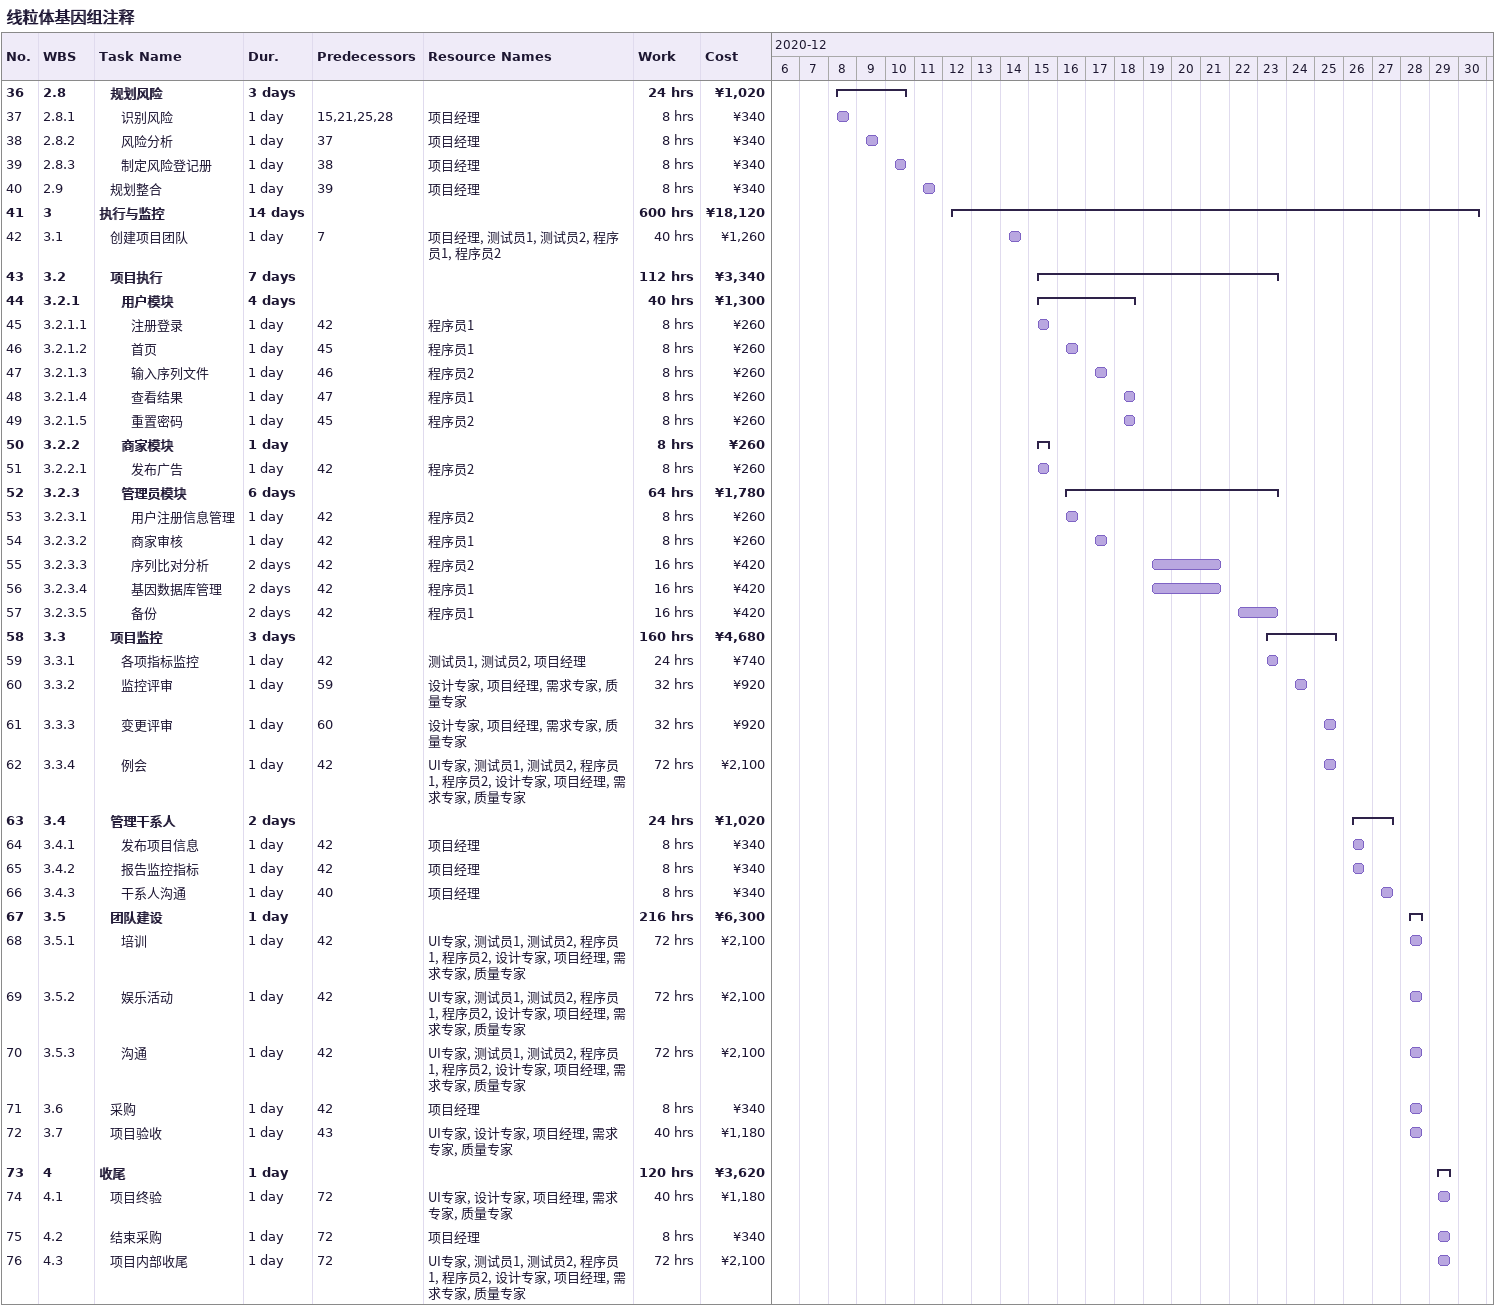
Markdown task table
线粒体基因组注释

| ID | WBS | Task | Duration | Start | Finish | Predecessors | Resources | Work (h) | Cost (¥) |
|---|---|---|---|---|---|---|---|---|---|
| 36 | 2.8 | **规划风险** | 3d | 2020-12-08 | 2020-12-10 |  |  | 24 | 1020 |
| 37 | 2.8.1 | 识别风险 | 1d | 2020-12-08 | 2020-12-08 | 15, 21, 25, 28 | 项目经理 | 8 | 340 |
| 38 | 2.8.2 | 风险分析 | 1d | 2020-12-09 | 2020-12-09 | 37 | 项目经理 | 8 | 340 |
| 39 | 2.8.3 | 制定风险登记册 | 1d | 2020-12-10 | 2020-12-10 | 38 | 项目经理 | 8 | 340 |
| 40 | 2.9 | 规划整合 | 1d | 2020-12-11 | 2020-12-11 | 39 | 项目经理 | 8 | 340 |
| 41 | 3 | **执行与监控** | 14d | 2020-12-12 | 2020-12-30 |  |  | 600 | 18120 |
| 42 | 3.1 | 创建项目团队 | 1d | 2020-12-14 | 2020-12-14 | 7 | 项目经理, 测试员1, 测试员2, 程序员1, 程序员2 | 40 | 1260 |
| 43 | 3.2 | **项目执行** | 7d | 2020-12-15 | 2020-12-23 |  |  | 112 | 3340 |
| 44 | 3.2.1 | **用户模块** | 4d | 2020-12-15 | 2020-12-18 |  |  | 40 | 1300 |
| 45 | 3.2.1.1 | 注册登录 | 1d | 2020-12-15 | 2020-12-15 | 42 | 程序员1 | 8 | 260 |
| 46 | 3.2.1.2 | 首页 | 1d | 2020-12-16 | 2020-12-16 | 45 | 程序员1 | 8 | 260 |
| 47 | 3.2.1.3 | 输入序列文件 | 1d | 2020-12-17 | 2020-12-17 | 46 | 程序员2 | 8 | 260 |
| 48 | 3.2.1.4 | 查看结果 | 1d | 2020-12-18 | 2020-12-18 | 47 | 程序员1 | 8 | 260 |
| 49 | 3.2.1.5 | 重置密码 | 1d | 2020-12-18 | 2020-12-18 | 45 | 程序员2 | 8 | 260 |
| 50 | 3.2.2 | **商家模块** | 1d | 2020-12-15 | 2020-12-15 |  |  | 8 | 260 |
| 51 | 3.2.2.1 | 发布广告 | 1d | 2020-12-15 | 2020-12-15 | 42 | 程序员2 | 8 | 260 |
| 52 | 3.2.3 | **管理员模块** | 6d | 2020-12-16 | 2020-12-23 |  |  | 64 | 1780 |
| 53 | 3.2.3.1 | 用户注册信息管理 | 1d | 2020-12-16 | 2020-12-16 | 42 | 程序员2 | 8 | 260 |
| 54 | 3.2.3.2 | 商家审核 | 1d | 2020-12-17 | 2020-12-17 | 42 | 程序员1 | 8 | 260 |
| 55 | 3.2.3.3 | 序列比对分析 | 2d | 2020-12-19 | 2020-12-21 | 42 | 程序员2 | 16 | 420 |
| 56 | 3.2.3.4 | 基因数据库管理 | 2d | 2020-12-19 | 2020-12-21 | 42 | 程序员1 | 16 | 420 |
| 57 | 3.2.3.5 | 备份 | 2d | 2020-12-22 | 2020-12-23 | 42 | 程序员1 | 16 | 420 |
| 58 | 3.3 | **项目监控** | 3d | 2020-12-23 | 2020-12-25 |  |  | 160 | 4680 |
| 59 | 3.3.1 | 各项指标监控 | 1d | 2020-12-23 | 2020-12-23 | 42 | 测试员1, 测试员2, 项目经理 | 24 | 740 |
| 60 | 3.3.2 | 监控评审 | 1d | 2020-12-24 | 2020-12-24 | 59 | 设计专家, 项目经理, 需求专家, 质量专家 | 32 | 920 |
| 61 | 3.3.3 | 变更评审 | 1d | 2020-12-25 | 2020-12-25 | 60 | 设计专家, 项目经理, 需求专家, 质量专家 | 32 | 920 |
| 62 | 3.3.4 | 例会 | 1d | 2020-12-25 | 2020-12-25 | 42 | UI专家, 测试员1, 测试员2, 程序员1, 程序员2, 设计专家, 项目经理, 需求专家, 质量专家 | 72 | 2100 |
| 63 | 3.4 | **管理干系人** | 2d | 2020-12-26 | 2020-12-27 |  |  | 24 | 1020 |
| 64 | 3.4.1 | 发布项目信息 | 1d | 2020-12-26 | 2020-12-26 | 42 | 项目经理 | 8 | 340 |
| 65 | 3.4.2 | 报告监控指标 | 1d | 2020-12-26 | 2020-12-26 | 42 | 项目经理 | 8 | 340 |
| 66 | 3.4.3 | 干系人沟通 | 1d | 2020-12-27 | 2020-12-27 | 40 | 项目经理 | 8 | 340 |
| 67 | 3.5 | **团队建设** | 1d | 2020-12-28 | 2020-12-28 |  |  | 216 | 6300 |
| 68 | 3.5.1 | 培训 | 1d | 2020-12-28 | 2020-12-28 | 42 | UI专家, 测试员1, 测试员2, 程序员1, 程序员2, 设计专家, 项目经理, 需求专家, 质量专家 | 72 | 2100 |
| 69 | 3.5.2 | 娱乐活动 | 1d | 2020-12-28 | 2020-12-28 | 42 | UI专家, 测试员1, 测试员2, 程序员1, 程序员2, 设计专家, 项目经理, 需求专家, 质量专家 | 72 | 2100 |
| 70 | 3.5.3 | 沟通 | 1d | 2020-12-28 | 2020-12-28 | 42 | UI专家, 测试员1, 测试员2, 程序员1, 程序员2, 设计专家, 项目经理, 需求专家, 质量专家 | 72 | 2100 |
| 71 | 3.6 | 采购 | 1d | 2020-12-28 | 2020-12-28 | 42 | 项目经理 | 8 | 340 |
| 72 | 3.7 | 项目验收 | 1d | 2020-12-28 | 2020-12-28 | 43 | UI专家, 设计专家, 项目经理, 需求专家, 质量专家 | 40 | 1180 |
| 73 | 4 | **收尾** | 1d | 2020-12-29 | 2020-12-29 |  |  | 120 | 3620 |
| 74 | 4.1 | 项目终验 | 1d | 2020-12-29 | 2020-12-29 | 72 | UI专家, 设计专家, 项目经理, 需求专家, 质量专家 | 40 | 1180 |
| 75 | 4.2 | 结束采购 | 1d | 2020-12-29 | 2020-12-29 | 72 | 项目经理 | 8 | 340 |
| 76 | 4.3 | 项目内部收尾 | 1d | 2020-12-29 | 2020-12-29 | 72 | UI专家, 测试员1, 测试员2, 程序员1, 程序员2, 设计专家, 项目经理, 需求专家, 质量专家 | 72 | 2100 |
